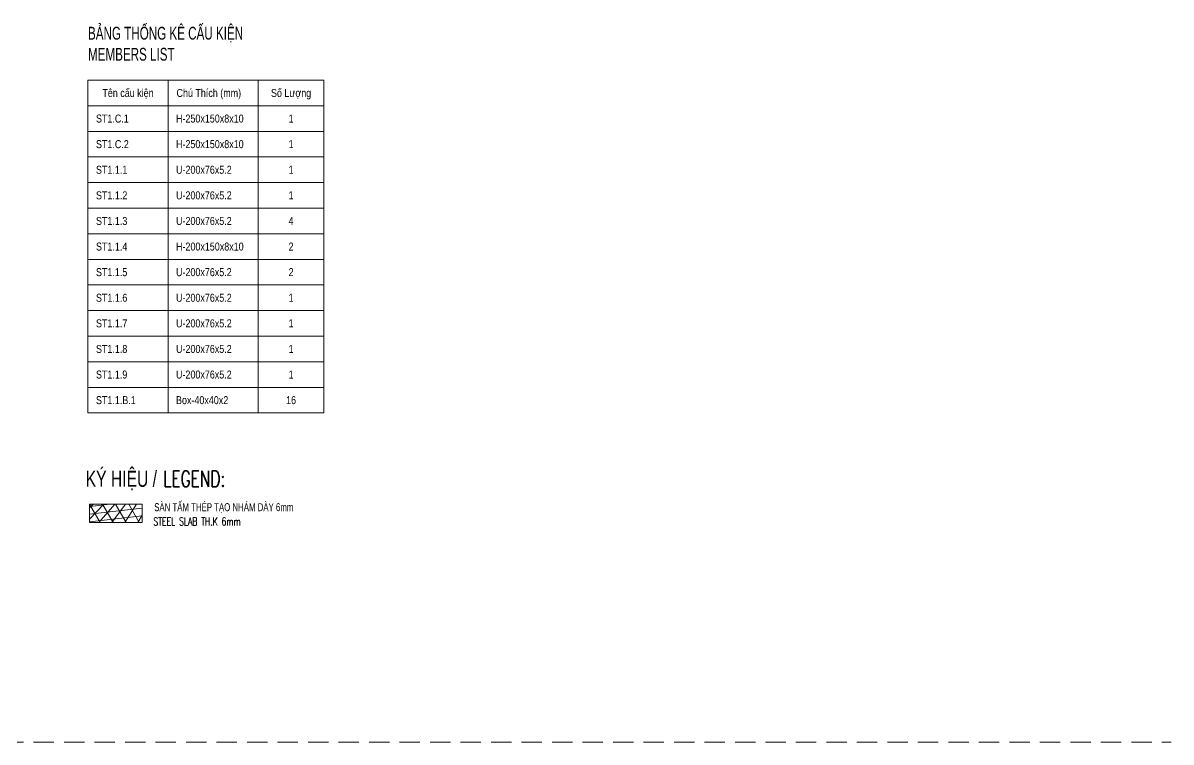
# Model space of a CAD drawing. Header units: millimetres. Extents: x 80771 to 163038, y -101774 to -59328.
# Drawn here: x 89736 to 98702, y -80503 to -74884 of the extents above; entities that cross this region are included whole.
import ezdxf
from ezdxf.enums import TextEntityAlignment as Align

# ---------------------------------------------------------------- set-up
doc = ezdxf.new("R2010")
doc.units = ezdxf.units.MM
doc.linetypes.add('HIDDEN2', pattern=[4.762499999999999, 3.175, -1.5875])
for name, color, linetype, lineweight in [('NDC_S-CONT', 3, 'Continuous', 20), ('NDC_S-HTCH-MAT', 8, 'Continuous', 15), ('NDC_S-TABL', 3, 'Continuous', 20), ('NDC_S-TEXT-EN', 2, 'Continuous', 20), ('NDC_S-TEXT-VIE', 7, 'Continuous', 20), ('NDC_S_HIDDEN', 8, 'HIDDEN2', 13)]:
    doc.layers.add(name, color=color, linetype=linetype, lineweight=lineweight)
doc.styles.add('NDC_ARIAL', font='arial.ttf', dxfattribs={"width": 0.85})
doc.styles.add('NDC_EN TXT', font='romans.shx', dxfattribs={"width": 0.8})
doc.styles.add('NDC_VIE TXT', font='arial.ttf', dxfattribs={"width": 0.8})

msp = doc.modelspace()

# ---------------------------------------------------------------- hatches: boundary and pattern name
at = {"layer": 'NDC_S-HTCH-MAT', "linetype": 'Continuous'}
h = msp.add_hatch(dxfattribs=at)
h.set_pattern_fill('NET3', color=256, scale=25)
h.set_pattern_definition([(0, (-271928626.6233062, -1159079736.084565), (0, 79.375), []), (59.99999999999999, (-271928626.6233062, -1159079736.084565), (-68.74076642538981, 39.68750000000001), []), (120, (-271928626.6233062, -1159079736.084565), (-68.74076642538982, -39.68749999999998), [])])
h.paths.add_polyline_path([(90256.82050069423, -78644.18929368729), (90666.54338958116, -78644.18929344887), (90666.54338958116, -78788.21416026825), (90256.82050081344, -78788.21416050667)])

# ---------------------------------------------------------------- linework, layer by layer
at = {"layer": 'NDC_S-CONT'}
msp.add_lwpolyline([(90256.82050069423, -78644.18929368729), (90666.54338958116, -78644.18929344887), (90666.54338958116, -78788.21416026825), (90256.82050081344, -78788.21416050667)], close=True, dxfattribs=at)
at = {"layer": 'NDC_S-TABL'}
for p, q in [((90243.95553114267, -75331.43758995296), (90243.95553114267, -77931.43759054449)), ((90243.95553114267, -75331.43758995296), (92086.27004589887, -75331.43758995296)), ((90868.95553114267, -75331.43758995296), (90868.95553114265, -77931.43759054449)), ((91573.77004589887, -75331.43758995296), (91573.7700456664, -77931.43759054449)), ((92086.27004589887, -75331.43758995296), (92086.2700456664, -77931.43759054449)), ((90243.95553114267, -75531.43758995296), (92086.27004589887, -75531.43758995296)), ((90243.95553102346, -75731.43758995296), (92086.27004577966, -75731.43759042979)), ((90243.95553114267, -75931.43758995296), (92086.27004577966, -75931.43759042979)), ((90243.95553114267, -76131.43758995296), (92086.27004589887, -76131.43759042979)), ((90243.95553114267, -76331.43758995296), (92086.27004589887, -76331.43759042979)), ((90243.95553114267, -76531.43758995296), (92086.27004589887, -76531.43758995296)), ((90243.95553114267, -76731.43758995296), (92086.27004589887, -76731.43758995296)), ((90243.95553114267, -76931.43758995296), (92086.27004577966, -76931.43759042979)), ((90243.95553114267, -77131.43758995296), (92086.27004577966, -77131.43759042979)), ((90243.95553096385, -77331.43759019137), (92086.27004572006, -77331.43759019137)), ((90243.95553096384, -77531.4375903091), (92086.27004572004, -77531.4375903091)), ((90243.95553096384, -77731.4375904268), (92086.27004572004, -77731.4375904268)), ((90243.95553096384, -77931.43759054449), (92086.27004572004, -77931.43759054449))]:
    msp.add_line(p, q, dxfattribs=at)
at = {"layer": 'NDC_S_HIDDEN', "ltscale": 50}
msp.add_line((80770.93321590143, -80502.69353481606), (98701.50977748045, -80502.69353481603), dxfattribs=at)

# ---------------------------------------------------------------- texts
at = {"layer": 'NDC_S-TEXT-EN', "style": 'NDC_EN TXT', "width": 0.7}
for s, height, p in [('LEGEND:', 125, (90832.34972967954, -78508.4384968924)), ('STEEL SLAB TH.K 6mm', 62.49999999999999, (90754.67298652978, -78810.32844168419))]:
    msp.add_text(s, height=height, dxfattribs=at).set_placement(p)
at = {"layer": 'NDC_S-TEXT-VIE', "style": 'NDC_VIE TXT'}
for s, height, width, p in [('BẢNG THỐNG KÊ CẤU KIỆN', 100, 0.65, (90244.40053500982, -74914.6903739667)), ('MEMBERS LIST', 100, 0.65, (90244.40053500982, -75078.95649702311)), ('KÝ HIỆU /', 125, 0.7, (90225.96538742633, -78383.43849736924))]:
    msp.add_text(s, height=height, dxfattribs=dict(at, width=width)).set_placement(p, align=Align.TOP_LEFT)
at = {"layer": 'NDC_S-TEXT-VIE', "style": 'NDC_ARIAL', "width": 0.8}
for s, p in [('Tên cấu kiện', (90556.45553114267, -75431.43758995296)), ('Chú Thích (mm)', (91187.59531714769, -75431.43758995296)), ('Số Lượng', (91830.02004577966, -75431.43758995296)), ('1', (91830.02004589887, -75631.43758995296)), ('1', (91830.02004584711, -75831.43758995298)), ('1', (91830.02004589887, -76031.43758995296)), ('1', (91830.02004584711, -76231.43758995296)), ('4', (91830.02004589887, -76431.43758983698)), ('2', (91830.02004589887, -76631.43758983698)), ('2', (91830.02004569181, -76831.43758995296)), ('1', (91830.02004564005, -77031.43758995296)), ('1', (91830.02004589887, -77231.4375900754)), ('1', (91830.02004589885, -77431.43759019312)), ('1', (91830.02004589885, -77631.43759031082)), ('16', (91830.02004589885, -77831.43759042851))]:
    msp.add_text(s, height=62.49999999999999, dxfattribs=at).set_placement(p, align=Align.MIDDLE_CENTER)
for s, p in [('ST1.C.1', (90306.45553114267, -75631.43758995296)), ('H-250x150x8x10', (90931.45553114267, -75631.43758995296)), ('ST1.C.2', (90306.4555310909, -75831.43758995298)), ('H-250x150x8x10', (90931.4555310909, -75831.43758995298)), ('ST1.1.1', (90306.45553114267, -76031.43758995296)), ('U-200x76x5.2', (90931.45553114267, -76031.43758995296)), ('ST1.1.2', (90306.4555310909, -76231.43758995296)), ('U-200x76x5.2', (90931.4555310909, -76231.43758995296)), ('ST1.1.3', (90306.45553114267, -76431.43758983698)), ('U-200x76x5.2', (90931.45553114267, -76431.43758983698)), ('ST1.1.4', (90306.45553114267, -76631.43758983698)), ('H-200x150x8x10', (90931.45553114267, -76631.43758983698)), ('ST1.1.5', (90306.45553093561, -76831.43758995296)), ('U-200x76x5.2', (90931.45553093561, -76831.43758995296)), ('ST1.1.6', (90306.45553088385, -77031.43758995296)), ('U-200x76x5.2', (90931.45553088385, -77031.43758995296)), ('ST1.1.7', (90306.45553114267, -77231.4375900754)), ('U-200x76x5.2', (90931.45553114267, -77231.4375900754)), ('ST1.1.8', (90306.45553114265, -77431.43759019312)), ('U-200x76x5.2', (90931.45553114265, -77431.43759019312)), ('ST1.1.9', (90306.45553114265, -77631.43759031082)), ('U-200x76x5.2', (90931.45553114265, -77631.43759031082)), ('ST1.1.B.1', (90306.45553114265, -77831.43759042851)), ('Box-40x40x2', (90931.45553114265, -77831.43759042851))]:
    msp.add_text(s, height=62.49999999999999, dxfattribs=at).set_placement(p, align=Align.MIDDLE_LEFT)
at = {"layer": 'NDC_S-TEXT-VIE', "style": 'NDC_VIE TXT', "width": 0.7}
msp.add_text('SÀN TẤM THÉP TẠO NHÁM DÀY 6mm', height=62.49999999999999, dxfattribs=at).set_placement((90761.0590061173, -78698.86005479569))

doc.saveas('drawing.dxf')
